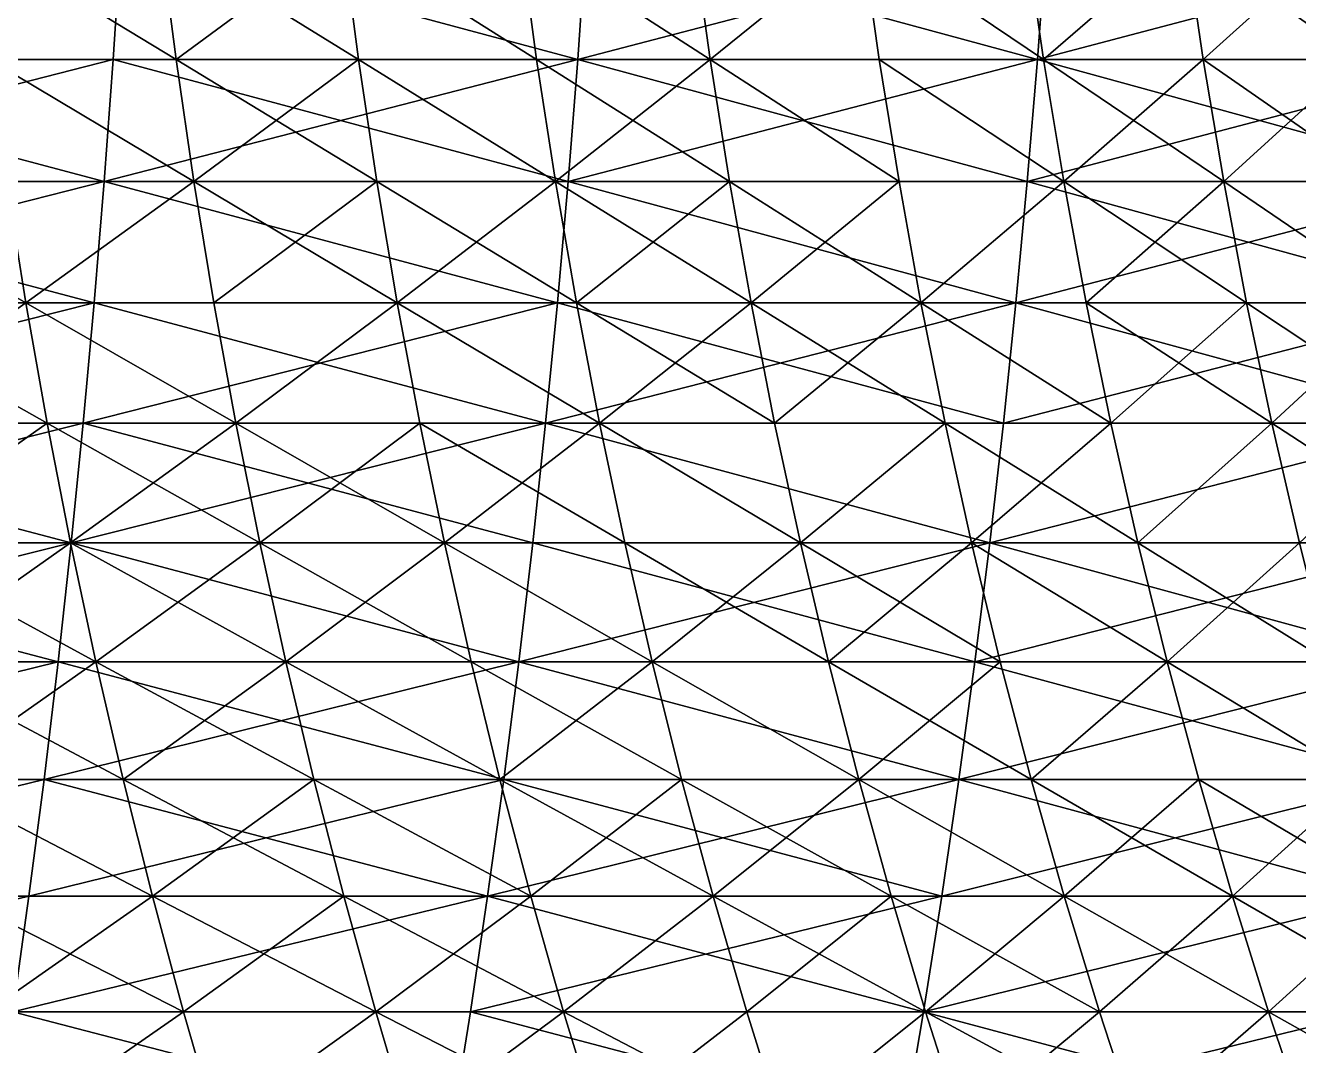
# Model space of a CAD drawing. Header units: millimetres. Extents: x -3250 to 8000, y -3250 to 3250.
# Drawn here: x 5875 to 6078.6, y -316.1 to -153.1 of the extents above; entities that cross this region are included whole.
import ezdxf

# ---------------------------------------------------------------- set-up
doc = ezdxf.new("R2010")
doc.units = ezdxf.units.MM
doc.header["$MEASUREMENT"] = 0
doc.layers.add('MESH_3D', color=2, linetype='CONTINUOUS')

msp = doc.modelspace()

# ---------------------------------------------------------------- linework, layer by layer
at = {"layer": 'MESH_3D'}
for points in [[(5814.11, -158.52, 581.67), (5890.31, -138.92, 604.4), (5889.04, -158.52, 607.89)], [(5815.29, -138.92, 578.15), (5890.31, -138.92, 604.4), (5814.11, -158.52, 581.67)], [(5890.31, -138.92, 26095.6), (5815.29, -138.92, 26121.85), (5814.11, -158.52, 26118.33)], [(5890.31, -138.92, 26095.6), (5814.11, -158.52, 26118.33), (5889.04, -158.52, 26092.11)], [(5866.74, -138.92, 2391.24), (5899.07, -158.52, 2415.49), (5896.54, -138.92, 2418.21)], [(5869.19, -158.52, 2388.46), (5899.07, -158.52, 2415.49), (5866.74, -138.92, 2391.24)], [(5899.07, -158.52, 24284.51), (5869.19, -158.52, 24311.54), (5866.74, -138.92, 24308.76)], [(5899.07, -158.52, 24284.51), (5866.74, -138.92, 24308.76), (5896.54, -138.92, 24281.79)], [(5890.31, -138.92, 604.4), (5963.3, -158.52, 635.97), (5889.04, -158.52, 607.89)], [(5963.3, -158.52, 26064.03), (5890.31, -138.92, 26095.6), (5889.04, -158.52, 26092.11)], [(5890.31, -138.92, 604.4), (5964.65, -138.92, 632.52), (5963.3, -158.52, 635.97)], [(5964.65, -138.92, 26067.48), (5890.31, -138.92, 26095.6), (5963.3, -158.52, 26064.03)], [(5899.07, -158.52, 2415.49), (5925.67, -138.92, 2445.91), (5896.54, -138.92, 2418.21)], [(5928.25, -158.52, 24256.74), (5896.54, -138.92, 24281.79), (5925.67, -138.92, 24254.09)], [(5928.25, -158.52, 24256.74), (5899.07, -158.52, 24284.51), (5896.54, -138.92, 24281.79)], [(5899.07, -158.52, 2415.49), (5928.25, -158.52, 2443.26), (5925.67, -138.92, 2445.91)], [(5925.67, -138.92, 2445.91), (5956.74, -158.52, 2471.75), (5954.09, -138.92, 2474.33)], [(5928.25, -158.52, 2443.26), (5956.74, -158.52, 2471.75), (5925.67, -138.92, 2445.91)], [(5956.74, -158.52, 24228.25), (5928.25, -158.52, 24256.74), (5925.67, -138.92, 24254.09)], [(5956.74, -158.52, 24228.25), (5925.67, -138.92, 24254.09), (5954.09, -138.92, 24225.67)], [(5954.09, -138.92, 2474.33), (5984.51, -158.52, 2500.93), (5981.79, -138.92, 2503.46)], [(5956.74, -158.52, 2471.75), (5984.51, -158.52, 2500.93), (5954.09, -138.92, 2474.33)], [(5984.51, -158.52, 24199.07), (5954.09, -138.92, 24225.67), (5981.79, -138.92, 24196.54)], [(5984.51, -158.52, 24199.07), (5956.74, -158.52, 24228.25), (5954.09, -138.92, 24225.67)], [(5964.65, -138.92, 632.52), (6036.83, -158.52, 665.89), (5963.3, -158.52, 635.97)], [(6038.27, -138.92, 26037.52), (5963.3, -158.52, 26064.03), (6036.83, -158.52, 26034.11)], [(6038.27, -138.92, 26037.52), (5964.65, -138.92, 26067.48), (5963.3, -158.52, 26064.03)], [(5964.65, -138.92, 632.52), (6038.27, -138.92, 662.48), (6036.83, -158.52, 665.89)], [(5984.51, -158.52, 2500.93), (6008.76, -138.92, 2533.26), (5981.79, -138.92, 2503.46)], [(6008.76, -138.92, 24166.74), (5984.51, -158.52, 24199.07), (5981.79, -138.92, 24196.54)], [(5984.51, -158.52, 2500.93), (6011.54, -158.52, 2530.81), (6008.76, -138.92, 2533.26)], [(6011.54, -158.52, 24169.19), (5984.51, -158.52, 24199.07), (6008.76, -138.92, 24166.74)], [(6008.76, -138.92, 2533.26), (6037.82, -158.52, 2561.34), (6034.98, -138.92, 2563.73)], [(6011.54, -158.52, 2530.81), (6037.82, -158.52, 2561.34), (6008.76, -138.92, 2533.26)], [(6037.82, -158.52, 24138.66), (6008.76, -138.92, 24166.74), (6034.98, -138.92, 24136.27)], [(6037.82, -158.52, 24138.66), (6011.54, -158.52, 24169.19), (6008.76, -138.92, 24166.74)], [(6037.82, -158.52, 2561.34), (6060.43, -138.92, 2594.84), (6034.98, -138.92, 2563.73)], [(6060.43, -138.92, 24105.16), (6037.82, -158.52, 24138.66), (6034.98, -138.92, 24136.27)], [(6038.27, -138.92, 662.48), (6109.59, -158.52, 697.64), (6036.83, -158.52, 665.89)], [(6111.12, -138.92, 26005.74), (6036.83, -158.52, 26034.11), (6109.59, -158.52, 26002.36)], [(6111.12, -138.92, 26005.74), (6038.27, -138.92, 26037.52), (6036.83, -158.52, 26034.11)], [(6037.82, -158.52, 2561.34), (6063.33, -158.52, 2592.53), (6060.43, -138.92, 2594.84)], [(6063.33, -158.52, 24107.47), (6037.82, -158.52, 24138.66), (6060.43, -138.92, 24105.16)], [(6038.27, -138.92, 662.48), (6111.12, -138.92, 694.26), (6109.59, -158.52, 697.64)], [(6063.33, -158.52, 2592.53), (6085.1, -138.92, 2626.57), (6060.43, -138.92, 2594.84)], [(6088.06, -158.52, 24075.66), (6063.33, -158.52, 24107.47), (6060.43, -138.92, 24105.16)], [(6088.06, -158.52, 24075.66), (6060.43, -138.92, 24105.16), (6085.1, -138.92, 24073.43)], [(6063.33, -158.52, 2592.53), (6088.06, -158.52, 2624.34), (6085.1, -138.92, 2626.57)], [(5814.11, -158.52, 581.67), (5887.6, -178.02, 611.83), (5812.77, -178.02, 585.65)], [(5889.04, -158.52, 26092.11), (5812.77, -178.02, 26114.35), (5887.6, -178.02, 26088.17)], [(5889.04, -158.52, 26092.11), (5814.11, -158.52, 26118.33), (5812.77, -178.02, 26114.35)], [(5814.11, -158.52, 581.67), (5889.04, -158.52, 607.89), (5887.6, -178.02, 611.83)], [(5869.19, -158.52, 2388.46), (5901.92, -178.02, 2412.41), (5899.07, -158.52, 2415.49)], [(5871.97, -178.02, 2385.31), (5901.92, -178.02, 2412.41), (5869.19, -158.52, 2388.46)], [(5901.92, -178.02, 24287.59), (5869.19, -158.52, 24311.54), (5899.07, -158.52, 24284.51)], [(5901.92, -178.02, 24287.59), (5871.97, -178.02, 24314.69), (5869.19, -158.52, 24311.54)], [(5889.04, -158.52, 607.89), (5961.76, -178.02, 639.88), (5887.6, -178.02, 611.83)], [(5963.3, -158.52, 26064.03), (5887.6, -178.02, 26088.17), (5961.76, -178.02, 26060.12)], [(5963.3, -158.52, 26064.03), (5889.04, -158.52, 26092.11), (5887.6, -178.02, 26088.17)], [(5889.04, -158.52, 607.89), (5963.3, -158.52, 635.97), (5961.76, -178.02, 639.88)], [(5901.92, -178.02, 2412.41), (5928.25, -158.52, 2443.26), (5899.07, -158.52, 2415.49)], [(5931.18, -178.02, 24259.75), (5901.92, -178.02, 24287.59), (5899.07, -158.52, 24284.51)], [(5931.18, -178.02, 24259.75), (5899.07, -158.52, 24284.51), (5928.25, -158.52, 24256.74)], [(5901.92, -178.02, 2412.41), (5931.18, -178.02, 2440.25), (5928.25, -158.52, 2443.26)], [(5928.25, -158.52, 2443.26), (5959.75, -178.02, 2468.82), (5956.74, -158.52, 2471.75)], [(5931.18, -178.02, 2440.25), (5959.75, -178.02, 2468.82), (5928.25, -158.52, 2443.26)], [(5959.75, -178.02, 24231.18), (5931.18, -178.02, 24259.75), (5928.25, -158.52, 24256.74)], [(5959.75, -178.02, 24231.18), (5928.25, -158.52, 24256.74), (5956.74, -158.52, 24228.25)], [(5959.75, -178.02, 2468.82), (5984.51, -158.52, 2500.93), (5956.74, -158.52, 2471.75)], [(5987.59, -178.02, 24201.92), (5956.74, -158.52, 24228.25), (5984.51, -158.52, 24199.07)], [(5987.59, -178.02, 24201.92), (5959.75, -178.02, 24231.18), (5956.74, -158.52, 24228.25)], [(5959.75, -178.02, 2468.82), (5987.59, -178.02, 2498.08), (5984.51, -158.52, 2500.93)], [(5963.3, -158.52, 635.97), (6035.2, -178.02, 669.76), (5961.76, -178.02, 639.88)], [(6036.83, -158.52, 26034.11), (5963.3, -158.52, 26064.03), (5961.76, -178.02, 26060.12)], [(6036.83, -158.52, 26034.11), (5961.76, -178.02, 26060.12), (6035.2, -178.02, 26030.24)], [(5963.3, -158.52, 635.97), (6036.83, -158.52, 665.89), (6035.2, -178.02, 669.76)], [(5984.51, -158.52, 2500.93), (6014.69, -178.02, 2528.03), (6011.54, -158.52, 2530.81)], [(5987.59, -178.02, 2498.08), (6014.69, -178.02, 2528.03), (5984.51, -158.52, 2500.93)], [(6014.69, -178.02, 24171.97), (5987.59, -178.02, 24201.92), (5984.51, -158.52, 24199.07)], [(6014.69, -178.02, 24171.97), (5984.51, -158.52, 24199.07), (6011.54, -158.52, 24169.19)], [(6011.54, -158.52, 2530.81), (6041.04, -178.02, 2558.65), (6037.82, -158.52, 2561.34)], [(6014.69, -178.02, 2528.03), (6041.04, -178.02, 2558.65), (6011.54, -158.52, 2530.81)], [(6041.04, -178.02, 24141.35), (6011.54, -158.52, 24169.19), (6037.82, -158.52, 24138.66)], [(6041.04, -178.02, 24141.35), (6014.69, -178.02, 24171.97), (6011.54, -158.52, 24169.19)], [(6036.83, -158.52, 665.89), (6107.87, -178.02, 701.46), (6035.2, -178.02, 669.76)], [(6109.59, -158.52, 26002.36), (6035.2, -178.02, 26030.24), (6107.87, -178.02, 25998.54)], [(6109.59, -158.52, 26002.36), (6036.83, -158.52, 26034.11), (6035.2, -178.02, 26030.24)], [(6036.83, -158.52, 665.89), (6109.59, -158.52, 697.64), (6107.87, -178.02, 701.46)], [(6041.04, -178.02, 2558.65), (6063.33, -158.52, 2592.53), (6037.82, -158.52, 2561.34)], [(6066.61, -178.02, 24110.09), (6037.82, -158.52, 24138.66), (6063.33, -158.52, 24107.47)], [(6066.61, -178.02, 24110.09), (6041.04, -178.02, 24141.35), (6037.82, -158.52, 24138.66)], [(6041.04, -178.02, 2558.65), (6066.61, -178.02, 2589.91), (6063.33, -158.52, 2592.53)], [(6066.61, -178.02, 2589.91), (6088.06, -158.52, 2624.34), (6063.33, -158.52, 2592.53)], [(6091.4, -178.02, 24078.2), (6066.61, -178.02, 24110.09), (6063.33, -158.52, 24107.47)], [(6091.4, -178.02, 24078.2), (6063.33, -158.52, 24107.47), (6088.06, -158.52, 24075.66)], [(6066.61, -178.02, 2589.91), (6091.4, -178.02, 2621.8), (6088.06, -158.52, 2624.34)], [(5812.77, -178.02, 585.65), (5886, -197.41, 616.23), (5811.28, -197.41, 590.08)], [(5887.6, -178.02, 26088.17), (5811.28, -197.41, 26109.92), (5886, -197.41, 26083.77)], [(5887.6, -178.02, 26088.17), (5812.77, -178.02, 26114.35), (5811.28, -197.41, 26109.92)], [(5812.77, -178.02, 585.65), (5887.6, -178.02, 611.83), (5886, -197.41, 616.23)], [(5875.07, -197.41, 24318.2), (5844.36, -197.41, 24344.62), (5841.35, -178.02, 24341.04)], [(5875.07, -197.41, 24318.2), (5841.35, -178.02, 24341.04), (5871.97, -178.02, 24314.69)], [(5844.36, -197.41, 2355.38), (5875.07, -197.41, 2381.8), (5871.97, -178.02, 2385.31)], [(5875.07, -197.41, 2381.8), (5901.92, -178.02, 2412.41), (5871.97, -178.02, 2385.31)], [(5901.92, -178.02, 24287.59), (5875.07, -197.41, 24318.2), (5871.97, -178.02, 24314.69)], [(5875.07, -197.41, 2381.8), (5905.1, -197.41, 2408.98), (5901.92, -178.02, 2412.41)], [(5905.1, -197.41, 24291.02), (5875.07, -197.41, 24318.2), (5901.92, -178.02, 24287.59)], [(5887.6, -178.02, 611.83), (5960.05, -197.41, 644.23), (5886, -197.41, 616.23)], [(5960.05, -197.41, 26055.77), (5887.6, -178.02, 26088.17), (5886, -197.41, 26083.77)], [(5887.6, -178.02, 611.83), (5961.76, -178.02, 639.88), (5960.05, -197.41, 644.23)], [(5961.76, -178.02, 26060.12), (5887.6, -178.02, 26088.17), (5960.05, -197.41, 26055.77)], [(5905.1, -197.41, 2408.98), (5931.18, -178.02, 2440.25), (5901.92, -178.02, 2412.41)], [(5934.45, -197.41, 24263.1), (5905.1, -197.41, 24291.02), (5901.92, -178.02, 24287.59)], [(5934.45, -197.41, 24263.1), (5901.92, -178.02, 24287.59), (5931.18, -178.02, 24259.75)], [(5905.1, -197.41, 2408.98), (5934.45, -197.41, 2436.9), (5931.18, -178.02, 2440.25)], [(5934.45, -197.41, 2436.9), (5959.75, -178.02, 2468.82), (5931.18, -178.02, 2440.25)], [(5963.1, -197.41, 24234.45), (5931.18, -178.02, 24259.75), (5959.75, -178.02, 24231.18)], [(5963.1, -197.41, 24234.45), (5934.45, -197.41, 24263.1), (5931.18, -178.02, 24259.75)], [(5934.45, -197.41, 2436.9), (5963.1, -197.41, 2465.55), (5959.75, -178.02, 2468.82)], [(5963.1, -197.41, 2465.55), (5987.59, -178.02, 2498.08), (5959.75, -178.02, 2468.82)], [(5991.02, -197.41, 24205.1), (5959.75, -178.02, 24231.18), (5987.59, -178.02, 24201.92)], [(5991.02, -197.41, 24205.1), (5963.1, -197.41, 24234.45), (5959.75, -178.02, 24231.18)], [(5961.76, -178.02, 639.88), (6033.38, -197.41, 674.07), (5960.05, -197.41, 644.23)], [(6033.38, -197.41, 26025.93), (5961.76, -178.02, 26060.12), (5960.05, -197.41, 26055.77)], [(5961.76, -178.02, 639.88), (6035.2, -178.02, 669.76), (6033.38, -197.41, 674.07)], [(6035.2, -178.02, 26030.24), (5961.76, -178.02, 26060.12), (6033.38, -197.41, 26025.93)], [(5963.1, -197.41, 2465.55), (5991.02, -197.41, 2494.9), (5987.59, -178.02, 2498.08)], [(5991.02, -197.41, 2494.9), (6014.69, -178.02, 2528.03), (5987.59, -178.02, 2498.08)], [(6018.2, -197.41, 24175.07), (5991.02, -197.41, 24205.1), (5987.59, -178.02, 24201.92)], [(6018.2, -197.41, 24175.07), (5987.59, -178.02, 24201.92), (6014.69, -178.02, 24171.97)], [(5991.02, -197.41, 2494.9), (6018.2, -197.41, 2524.93), (6014.69, -178.02, 2528.03)], [(6018.2, -197.41, 2524.93), (6041.04, -178.02, 2558.65), (6014.69, -178.02, 2528.03)], [(6041.04, -178.02, 24141.35), (6018.2, -197.41, 24175.07), (6014.69, -178.02, 24171.97)], [(6018.2, -197.41, 2524.93), (6044.62, -197.41, 2555.64), (6041.04, -178.02, 2558.65)], [(6044.62, -197.41, 24144.36), (6018.2, -197.41, 24175.07), (6041.04, -178.02, 24141.35)], [(6035.2, -178.02, 669.76), (6105.94, -197.41, 705.73), (6033.38, -197.41, 674.07)], [(6107.87, -178.02, 25998.54), (6033.38, -197.41, 26025.93), (6105.94, -197.41, 25994.27)], [(6107.87, -178.02, 25998.54), (6035.2, -178.02, 26030.24), (6033.38, -197.41, 26025.93)], [(6035.2, -178.02, 669.76), (6107.87, -178.02, 701.46), (6105.94, -197.41, 705.73)], [(6044.62, -197.41, 2555.64), (6066.61, -178.02, 2589.91), (6041.04, -178.02, 2558.65)], [(6070.27, -197.41, 24113.01), (6044.62, -197.41, 24144.36), (6041.04, -178.02, 24141.35)], [(6070.27, -197.41, 24113.01), (6041.04, -178.02, 24141.35), (6066.61, -178.02, 24110.09)], [(6044.62, -197.41, 2555.64), (6070.27, -197.41, 2586.99), (6066.61, -178.02, 2589.91)], [(6066.61, -178.02, 2589.91), (6095.13, -197.41, 2618.98), (6091.4, -178.02, 2621.8)], [(6070.27, -197.41, 2586.99), (6095.13, -197.41, 2618.98), (6066.61, -178.02, 2589.91)], [(6095.13, -197.41, 24081.02), (6070.27, -197.41, 24113.01), (6066.61, -178.02, 24110.09)], [(6095.13, -197.41, 24081.02), (6066.61, -178.02, 24110.09), (6091.4, -178.02, 24078.2)], [(5809.63, -216.67, 594.98), (5886, -197.41, 616.23), (5884.24, -216.67, 621.08)], [(5811.28, -197.41, 590.08), (5886, -197.41, 616.23), (5809.63, -216.67, 594.98)], [(5886, -197.41, 26083.77), (5809.63, -216.67, 26105.02), (5884.24, -216.67, 26078.92)], [(5886, -197.41, 26083.77), (5811.28, -197.41, 26109.92), (5809.63, -216.67, 26105.02)], [(5847.68, -216.67, 2351.42), (5875.07, -197.41, 2381.8), (5844.36, -197.41, 2355.38)], [(5878.48, -216.67, 24322.07), (5847.68, -216.67, 24348.58), (5844.36, -197.41, 24344.62)], [(5878.48, -216.67, 24322.07), (5844.36, -197.41, 24344.62), (5875.07, -197.41, 24318.2)], [(5847.68, -216.67, 2351.42), (5878.48, -216.67, 2377.93), (5875.07, -197.41, 2381.8)], [(5875.07, -197.41, 2381.8), (5908.61, -216.67, 2405.2), (5905.1, -197.41, 2408.98)], [(5878.48, -216.67, 2377.93), (5908.61, -216.67, 2405.2), (5875.07, -197.41, 2381.8)], [(5908.61, -216.67, 24294.8), (5878.48, -216.67, 24322.07), (5875.07, -197.41, 24318.2)], [(5908.61, -216.67, 24294.8), (5875.07, -197.41, 24318.2), (5905.1, -197.41, 24291.02)], [(5886, -197.41, 616.23), (5958.17, -216.67, 649.04), (5884.24, -216.67, 621.08)], [(5960.05, -197.41, 26055.77), (5884.24, -216.67, 26078.92), (5958.17, -216.67, 26050.96)], [(5960.05, -197.41, 26055.77), (5886, -197.41, 26083.77), (5884.24, -216.67, 26078.92)], [(5886, -197.41, 616.23), (5960.05, -197.41, 644.23), (5958.17, -216.67, 649.04)], [(5908.61, -216.67, 2405.2), (5934.45, -197.41, 2436.9), (5905.1, -197.41, 2408.98)], [(5934.45, -197.41, 24263.1), (5908.61, -216.67, 24294.8), (5905.1, -197.41, 24291.02)], [(5908.61, -216.67, 2405.2), (5938.06, -216.67, 2433.21), (5934.45, -197.41, 2436.9)], [(5938.06, -216.67, 24266.79), (5908.61, -216.67, 24294.8), (5934.45, -197.41, 24263.1)], [(5934.45, -197.41, 2436.9), (5966.79, -216.67, 2461.94), (5963.1, -197.41, 2465.55)], [(5938.06, -216.67, 2433.21), (5966.79, -216.67, 2461.94), (5934.45, -197.41, 2436.9)], [(5966.79, -216.67, 24238.06), (5938.06, -216.67, 24266.79), (5934.45, -197.41, 24263.1)], [(5966.79, -216.67, 24238.06), (5934.45, -197.41, 24263.1), (5963.1, -197.41, 24234.45)], [(5960.05, -197.41, 644.23), (6031.38, -216.67, 678.83), (5958.17, -216.67, 649.04)], [(6033.38, -197.41, 26025.93), (5958.17, -216.67, 26050.96), (6031.38, -216.67, 26021.17)], [(6033.38, -197.41, 26025.93), (5960.05, -197.41, 26055.77), (5958.17, -216.67, 26050.96)], [(5960.05, -197.41, 644.23), (6033.38, -197.41, 674.07), (6031.38, -216.67, 678.83)], [(5966.79, -216.67, 2461.94), (5991.02, -197.41, 2494.9), (5963.1, -197.41, 2465.55)], [(5994.8, -216.67, 24208.61), (5966.79, -216.67, 24238.06), (5963.1, -197.41, 24234.45)], [(5994.8, -216.67, 24208.61), (5963.1, -197.41, 24234.45), (5991.02, -197.41, 24205.1)], [(5966.79, -216.67, 2461.94), (5994.8, -216.67, 2491.39), (5991.02, -197.41, 2494.9)], [(5994.8, -216.67, 2491.39), (6018.2, -197.41, 2524.93), (5991.02, -197.41, 2494.9)], [(6022.07, -216.67, 24178.48), (5994.8, -216.67, 24208.61), (5991.02, -197.41, 24205.1)], [(6022.07, -216.67, 24178.48), (5991.02, -197.41, 24205.1), (6018.2, -197.41, 24175.07)], [(5994.8, -216.67, 2491.39), (6022.07, -216.67, 2521.52), (6018.2, -197.41, 2524.93)], [(6018.2, -197.41, 2524.93), (6048.58, -216.67, 2552.32), (6044.62, -197.41, 2555.64)], [(6022.07, -216.67, 2521.52), (6048.58, -216.67, 2552.32), (6018.2, -197.41, 2524.93)], [(6048.58, -216.67, 24147.68), (6018.2, -197.41, 24175.07), (6044.62, -197.41, 24144.36)], [(6048.58, -216.67, 24147.68), (6022.07, -216.67, 24178.48), (6018.2, -197.41, 24175.07)], [(6033.38, -197.41, 674.07), (6103.82, -216.67, 710.44), (6031.38, -216.67, 678.83)], [(6105.94, -197.41, 25994.27), (6033.38, -197.41, 26025.93), (6031.38, -216.67, 26021.17)], [(6105.94, -197.41, 25994.27), (6031.38, -216.67, 26021.17), (6103.82, -216.67, 25989.56)], [(6033.38, -197.41, 674.07), (6105.94, -197.41, 705.73), (6103.82, -216.67, 710.44)], [(6048.58, -216.67, 2552.32), (6070.27, -197.41, 2586.99), (6044.62, -197.41, 2555.64)], [(6074.31, -216.67, 24116.23), (6044.62, -197.41, 24144.36), (6070.27, -197.41, 24113.01)], [(6074.31, -216.67, 24116.23), (6048.58, -216.67, 24147.68), (6044.62, -197.41, 24144.36)], [(6048.58, -216.67, 2552.32), (6074.31, -216.67, 2583.77), (6070.27, -197.41, 2586.99)], [(6074.31, -216.67, 2583.77), (6095.13, -197.41, 2618.98), (6070.27, -197.41, 2586.99)], [(6099.25, -216.67, 24084.14), (6070.27, -197.41, 24113.01), (6095.13, -197.41, 24081.02)], [(6099.25, -216.67, 24084.14), (6074.31, -216.67, 24116.23), (6070.27, -197.41, 24113.01)], [(6074.31, -216.67, 2583.77), (6099.25, -216.67, 2615.86), (6095.13, -197.41, 2618.98)], [(5809.63, -216.67, 594.98), (5882.31, -235.8, 626.38), (5807.84, -235.8, 600.32)], [(5884.24, -216.67, 26078.92), (5807.84, -235.8, 26099.68), (5882.31, -235.8, 26073.62)], [(5884.24, -216.67, 26078.92), (5809.63, -216.67, 26105.02), (5807.84, -235.8, 26099.68)], [(5809.63, -216.67, 594.98), (5884.24, -216.67, 621.08), (5882.31, -235.8, 626.38)], [(5851.31, -235.8, 2347.1), (5878.48, -216.67, 2377.93), (5847.68, -216.67, 2351.42)], [(5878.48, -216.67, 24322.07), (5851.31, -235.8, 24352.9), (5847.68, -216.67, 24348.58)], [(5851.31, -235.8, 2347.1), (5882.21, -235.8, 2373.7), (5878.48, -216.67, 2377.93)], [(5882.21, -235.8, 24326.3), (5851.31, -235.8, 24352.9), (5878.48, -216.67, 24322.07)], [(5882.21, -235.8, 2373.7), (5908.61, -216.67, 2405.2), (5878.48, -216.67, 2377.93)], [(5912.45, -235.8, 24298.94), (5882.21, -235.8, 24326.3), (5878.48, -216.67, 24322.07)], [(5912.45, -235.8, 24298.94), (5878.48, -216.67, 24322.07), (5908.61, -216.67, 24294.8)], [(5882.21, -235.8, 2373.7), (5912.45, -235.8, 2401.06), (5908.61, -216.67, 2405.2)], [(5884.24, -216.67, 621.08), (5956.11, -235.8, 654.29), (5882.31, -235.8, 626.38)], [(5958.17, -216.67, 26050.96), (5884.24, -216.67, 26078.92), (5882.31, -235.8, 26073.62)], [(5958.17, -216.67, 26050.96), (5882.31, -235.8, 26073.62), (5956.11, -235.8, 26045.71)], [(5884.24, -216.67, 621.08), (5958.17, -216.67, 649.04), (5956.11, -235.8, 654.29)], [(5908.61, -216.67, 2405.2), (5942, -235.8, 2429.17), (5938.06, -216.67, 2433.21)], [(5912.45, -235.8, 2401.06), (5942, -235.8, 2429.17), (5908.61, -216.67, 2405.2)], [(5938.06, -216.67, 24266.79), (5912.45, -235.8, 24298.94), (5908.61, -216.67, 24294.8)], [(5942, -235.8, 24270.83), (5912.45, -235.8, 24298.94), (5938.06, -216.67, 24266.79)], [(5942, -235.8, 2429.17), (5966.79, -216.67, 2461.94), (5938.06, -216.67, 2433.21)], [(5970.83, -235.8, 24242), (5942, -235.8, 24270.83), (5938.06, -216.67, 24266.79)], [(5970.83, -235.8, 24242), (5938.06, -216.67, 24266.79), (5966.79, -216.67, 24238.06)], [(5942, -235.8, 2429.17), (5970.83, -235.8, 2458), (5966.79, -216.67, 2461.94)], [(5958.17, -216.67, 649.04), (6029.19, -235.8, 684.03), (5956.11, -235.8, 654.29)], [(6029.19, -235.8, 26015.97), (5958.17, -216.67, 26050.96), (5956.11, -235.8, 26045.71)], [(5958.17, -216.67, 649.04), (6031.38, -216.67, 678.83), (6029.19, -235.8, 684.03)], [(6031.38, -216.67, 26021.17), (5958.17, -216.67, 26050.96), (6029.19, -235.8, 26015.97)], [(5966.79, -216.67, 2461.94), (5998.94, -235.8, 2487.55), (5994.8, -216.67, 2491.39)], [(5970.83, -235.8, 2458), (5998.94, -235.8, 2487.55), (5966.79, -216.67, 2461.94)], [(5998.94, -235.8, 24212.45), (5970.83, -235.8, 24242), (5966.79, -216.67, 24238.06)], [(5998.94, -235.8, 24212.45), (5966.79, -216.67, 24238.06), (5994.8, -216.67, 24208.61)], [(5998.94, -235.8, 2487.55), (6022.07, -216.67, 2521.52), (5994.8, -216.67, 2491.39)], [(6022.07, -216.67, 24178.48), (5998.94, -235.8, 24212.45), (5994.8, -216.67, 24208.61)], [(5998.94, -235.8, 2487.55), (6026.3, -235.8, 2517.79), (6022.07, -216.67, 2521.52)], [(6026.3, -235.8, 24182.21), (5998.94, -235.8, 24212.45), (6022.07, -216.67, 24178.48)], [(6026.3, -235.8, 2517.79), (6048.58, -216.67, 2552.32), (6022.07, -216.67, 2521.52)], [(6052.9, -235.8, 24151.31), (6026.3, -235.8, 24182.21), (6022.07, -216.67, 24178.48)], [(6052.9, -235.8, 24151.31), (6022.07, -216.67, 24178.48), (6048.58, -216.67, 24147.68)], [(6026.3, -235.8, 2517.79), (6052.9, -235.8, 2548.69), (6048.58, -216.67, 2552.32)], [(6029.19, -235.8, 684.03), (6103.82, -216.67, 710.44), (6101.5, -235.8, 715.58)], [(6031.38, -216.67, 678.83), (6103.82, -216.67, 710.44), (6029.19, -235.8, 684.03)], [(6103.82, -216.67, 25989.56), (6029.19, -235.8, 26015.97), (6101.5, -235.8, 25984.42)], [(6103.82, -216.67, 25989.56), (6031.38, -216.67, 26021.17), (6029.19, -235.8, 26015.97)], [(6052.9, -235.8, 2548.69), (6074.31, -216.67, 2583.77), (6048.58, -216.67, 2552.32)], [(6074.31, -216.67, 24116.23), (6052.9, -235.8, 24151.31), (6048.58, -216.67, 24147.68)], [(6052.9, -235.8, 2548.69), (6078.72, -235.8, 2580.26), (6074.31, -216.67, 2583.77)], [(6078.72, -235.8, 24119.74), (6052.9, -235.8, 24151.31), (6074.31, -216.67, 24116.23)], [(6078.72, -235.8, 2580.26), (6099.25, -216.67, 2615.86), (6074.31, -216.67, 2583.77)], [(6103.74, -235.8, 24087.55), (6078.72, -235.8, 24119.74), (6074.31, -216.67, 24116.23)], [(6103.74, -235.8, 24087.55), (6074.31, -216.67, 24116.23), (6099.25, -216.67, 24084.14)], [(5807.84, -235.8, 600.32), (5880.22, -254.79, 632.13), (5805.89, -254.79, 606.12)], [(5882.31, -235.8, 26073.62), (5807.84, -235.8, 26099.68), (5805.89, -254.79, 26093.88)], [(5882.31, -235.8, 26073.62), (5805.89, -254.79, 26093.88), (5880.22, -254.79, 26067.87)], [(5807.84, -235.8, 600.32), (5882.31, -235.8, 626.38), (5880.22, -254.79, 632.13)], [(5855.24, -254.79, 2342.42), (5882.21, -235.8, 2373.7), (5851.31, -235.8, 2347.1)], [(5886.26, -254.79, 24330.88), (5855.24, -254.79, 24357.58), (5851.31, -235.8, 24352.9)], [(5886.26, -254.79, 24330.88), (5851.31, -235.8, 24352.9), (5882.21, -235.8, 24326.3)], [(5855.24, -254.79, 2342.42), (5886.26, -254.79, 2369.12), (5882.21, -235.8, 2373.7)], [(5882.31, -235.8, 626.38), (5953.87, -254.79, 659.98), (5880.22, -254.79, 632.13)], [(5953.87, -254.79, 26040.02), (5882.31, -235.8, 26073.62), (5880.22, -254.79, 26067.87)], [(5886.26, -254.79, 2369.12), (5912.45, -235.8, 2401.06), (5882.21, -235.8, 2373.7)], [(5916.61, -254.79, 24303.42), (5882.21, -235.8, 24326.3), (5912.45, -235.8, 24298.94)], [(5916.61, -254.79, 24303.42), (5886.26, -254.79, 24330.88), (5882.21, -235.8, 24326.3)], [(5882.31, -235.8, 626.38), (5956.11, -235.8, 654.29), (5953.87, -254.79, 659.98)], [(5956.11, -235.8, 26045.71), (5882.31, -235.8, 26073.62), (5953.87, -254.79, 26040.02)], [(5886.26, -254.79, 2369.12), (5916.61, -254.79, 2396.58), (5912.45, -235.8, 2401.06)], [(5916.61, -254.79, 2396.58), (5942, -235.8, 2429.17), (5912.45, -235.8, 2401.06)], [(5946.27, -254.79, 24275.21), (5912.45, -235.8, 24298.94), (5942, -235.8, 24270.83)], [(5946.27, -254.79, 24275.21), (5916.61, -254.79, 24303.42), (5912.45, -235.8, 24298.94)], [(5916.61, -254.79, 2396.58), (5946.27, -254.79, 2424.79), (5942, -235.8, 2429.17)], [(5942, -235.8, 2429.17), (5975.21, -254.79, 2453.73), (5970.83, -235.8, 2458)], [(5946.27, -254.79, 2424.79), (5975.21, -254.79, 2453.73), (5942, -235.8, 2429.17)], [(5975.21, -254.79, 24246.27), (5946.27, -254.79, 24275.21), (5942, -235.8, 24270.83)], [(5975.21, -254.79, 24246.27), (5942, -235.8, 24270.83), (5970.83, -235.8, 24242)], [(5956.11, -235.8, 654.29), (6026.81, -254.79, 689.66), (5953.87, -254.79, 659.98)], [(6029.19, -235.8, 26015.97), (5953.87, -254.79, 26040.02), (6026.81, -254.79, 26010.34)], [(6029.19, -235.8, 26015.97), (5956.11, -235.8, 26045.71), (5953.87, -254.79, 26040.02)], [(5956.11, -235.8, 654.29), (6029.19, -235.8, 684.03), (6026.81, -254.79, 689.66)], [(5975.21, -254.79, 2453.73), (5998.94, -235.8, 2487.55), (5970.83, -235.8, 2458)], [(6003.42, -254.79, 24216.61), (5975.21, -254.79, 24246.27), (5970.83, -235.8, 24242)], [(6003.42, -254.79, 24216.61), (5970.83, -235.8, 24242), (5998.94, -235.8, 24212.45)], [(5975.21, -254.79, 2453.73), (6003.42, -254.79, 2483.39), (5998.94, -235.8, 2487.55)], [(6003.42, -254.79, 2483.39), (6026.3, -235.8, 2517.79), (5998.94, -235.8, 2487.55)], [(6030.88, -254.79, 24186.26), (5998.94, -235.8, 24212.45), (6026.3, -235.8, 24182.21)], [(6030.88, -254.79, 24186.26), (6003.42, -254.79, 24216.61), (5998.94, -235.8, 24212.45)], [(6003.42, -254.79, 2483.39), (6030.88, -254.79, 2513.74), (6026.3, -235.8, 2517.79)], [(6026.3, -235.8, 2517.79), (6057.58, -254.79, 2544.76), (6052.9, -235.8, 2548.69)], [(6030.88, -254.79, 2513.74), (6057.58, -254.79, 2544.76), (6026.3, -235.8, 2517.79)], [(6057.58, -254.79, 24155.24), (6026.3, -235.8, 24182.21), (6052.9, -235.8, 24151.31)], [(6057.58, -254.79, 24155.24), (6030.88, -254.79, 24186.26), (6026.3, -235.8, 24182.21)], [(6029.19, -235.8, 684.03), (6098.99, -254.79, 721.15), (6026.81, -254.79, 689.66)], [(6101.5, -235.8, 25984.42), (6029.19, -235.8, 26015.97), (6026.81, -254.79, 26010.34)], [(6101.5, -235.8, 25984.42), (6026.81, -254.79, 26010.34), (6098.99, -254.79, 25978.85)], [(6029.19, -235.8, 684.03), (6101.5, -235.8, 715.58), (6098.99, -254.79, 721.15)], [(6057.58, -254.79, 2544.76), (6078.72, -235.8, 2580.26), (6052.9, -235.8, 2548.69)], [(6083.5, -254.79, 24123.56), (6057.58, -254.79, 24155.24), (6052.9, -235.8, 24151.31)], [(6083.5, -254.79, 24123.56), (6052.9, -235.8, 24151.31), (6078.72, -235.8, 24119.74)], [(6057.58, -254.79, 2544.76), (6083.5, -254.79, 2576.44), (6078.72, -235.8, 2580.26)], [(5803.79, -273.62, 612.37), (5880.22, -254.79, 632.13), (5877.96, -273.62, 638.32)], [(5805.89, -254.79, 606.12), (5880.22, -254.79, 632.13), (5803.79, -273.62, 612.37)], [(5880.22, -254.79, 26067.87), (5805.89, -254.79, 26093.88), (5803.79, -273.62, 26087.63)], [(5880.22, -254.79, 26067.87), (5803.79, -273.62, 26087.63), (5877.96, -273.62, 26061.68)], [(5859.47, -273.62, 2337.37), (5886.26, -254.79, 2369.12), (5855.24, -254.79, 2342.42)], [(5890.62, -273.62, 24335.82), (5855.24, -254.79, 24357.58), (5886.26, -254.79, 24330.88)], [(5890.62, -273.62, 24335.82), (5859.47, -273.62, 24362.63), (5855.24, -254.79, 24357.58)], [(5859.47, -273.62, 2337.37), (5890.62, -273.62, 2364.18), (5886.26, -254.79, 2369.12)], [(5880.22, -254.79, 632.13), (5951.47, -273.62, 666.11), (5877.96, -273.62, 638.32)], [(5953.87, -254.79, 26040.02), (5877.96, -273.62, 26061.68), (5951.47, -273.62, 26033.89)], [(5953.87, -254.79, 26040.02), (5880.22, -254.79, 26067.87), (5877.96, -273.62, 26061.68)], [(5880.22, -254.79, 632.13), (5953.87, -254.79, 659.98), (5951.47, -273.62, 666.11)], [(5886.26, -254.79, 2369.12), (5921.09, -273.62, 2391.75), (5916.61, -254.79, 2396.58)], [(5890.62, -273.62, 2364.18), (5921.09, -273.62, 2391.75), (5886.26, -254.79, 2369.12)], [(5916.61, -254.79, 24303.42), (5890.62, -273.62, 24335.82), (5886.26, -254.79, 24330.88)], [(5921.09, -273.62, 24308.25), (5890.62, -273.62, 24335.82), (5916.61, -254.79, 24303.42)], [(5916.61, -254.79, 2396.58), (5950.87, -273.62, 2420.08), (5946.27, -254.79, 2424.79)], [(5921.09, -273.62, 2391.75), (5950.87, -273.62, 2420.08), (5916.61, -254.79, 2396.58)], [(5950.87, -273.62, 24279.92), (5916.61, -254.79, 24303.42), (5946.27, -254.79, 24275.21)], [(5950.87, -273.62, 24279.92), (5921.09, -273.62, 24308.25), (5916.61, -254.79, 24303.42)], [(5950.87, -273.62, 2420.08), (5975.21, -254.79, 2453.73), (5946.27, -254.79, 2424.79)], [(5979.92, -273.62, 24250.87), (5950.87, -273.62, 24279.92), (5946.27, -254.79, 24275.21)], [(5979.92, -273.62, 24250.87), (5946.27, -254.79, 24275.21), (5975.21, -254.79, 24246.27)], [(5950.87, -273.62, 2420.08), (5979.92, -273.62, 2449.13), (5975.21, -254.79, 2453.73)], [(5953.87, -254.79, 659.98), (6024.25, -273.62, 695.73), (5951.47, -273.62, 666.11)], [(6024.25, -273.62, 26004.27), (5953.87, -254.79, 26040.02), (5951.47, -273.62, 26033.89)], [(5953.87, -254.79, 659.98), (6026.81, -254.79, 689.66), (6024.25, -273.62, 695.73)], [(6026.81, -254.79, 26010.34), (5953.87, -254.79, 26040.02), (6024.25, -273.62, 26004.27)], [(5975.21, -254.79, 2453.73), (6008.25, -273.62, 2478.91), (6003.42, -254.79, 2483.39)], [(5979.92, -273.62, 2449.13), (6008.25, -273.62, 2478.91), (5975.21, -254.79, 2453.73)], [(6008.25, -273.62, 24221.09), (5975.21, -254.79, 24246.27), (6003.42, -254.79, 24216.61)], [(6008.25, -273.62, 24221.09), (5979.92, -273.62, 24250.87), (5975.21, -254.79, 24246.27)], [(6008.25, -273.62, 2478.91), (6030.88, -254.79, 2513.74), (6003.42, -254.79, 2483.39)], [(6035.82, -273.62, 24190.62), (6003.42, -254.79, 24216.61), (6030.88, -254.79, 24186.26)], [(6035.82, -273.62, 24190.62), (6008.25, -273.62, 24221.09), (6003.42, -254.79, 24216.61)], [(6008.25, -273.62, 2478.91), (6035.82, -273.62, 2509.38), (6030.88, -254.79, 2513.74)], [(6026.81, -254.79, 689.66), (6096.28, -273.62, 727.16), (6024.25, -273.62, 695.73)], [(6098.99, -254.79, 25978.85), (6024.25, -273.62, 26004.27), (6096.28, -273.62, 25972.84)], [(6098.99, -254.79, 25978.85), (6026.81, -254.79, 26010.34), (6024.25, -273.62, 26004.27)], [(6026.81, -254.79, 689.66), (6098.99, -254.79, 721.15), (6096.28, -273.62, 727.16)], [(6035.82, -273.62, 2509.38), (6057.58, -254.79, 2544.76), (6030.88, -254.79, 2513.74)], [(6057.58, -254.79, 24155.24), (6035.82, -273.62, 24190.62), (6030.88, -254.79, 24186.26)], [(6035.82, -273.62, 2509.38), (6062.63, -273.62, 2540.53), (6057.58, -254.79, 2544.76)], [(6062.63, -273.62, 24159.47), (6035.82, -273.62, 24190.62), (6057.58, -254.79, 24155.24)], [(6057.58, -254.79, 2544.76), (6088.65, -273.62, 2572.34), (6083.5, -254.79, 2576.44)], [(6062.63, -273.62, 2540.53), (6088.65, -273.62, 2572.34), (6057.58, -254.79, 2544.76)], [(6088.65, -273.62, 24127.66), (6062.63, -273.62, 24159.47), (6057.58, -254.79, 24155.24)], [(6088.65, -273.62, 24127.66), (6057.58, -254.79, 24155.24), (6083.5, -254.79, 24123.56)], [(5801.54, -292.27, 619.05), (5877.96, -273.62, 638.32), (5875.55, -292.27, 644.95)], [(5803.79, -273.62, 612.37), (5877.96, -273.62, 638.32), (5801.54, -292.27, 619.05)], [(5877.96, -273.62, 26061.68), (5803.79, -273.62, 26087.63), (5801.54, -292.27, 26080.95)], [(5877.96, -273.62, 26061.68), (5801.54, -292.27, 26080.95), (5875.55, -292.27, 26055.05)], [(5859.47, -273.62, 2337.37), (5895.29, -292.27, 2358.89), (5890.62, -273.62, 2364.18)], [(5864.01, -292.27, 2331.97), (5895.29, -292.27, 2358.89), (5859.47, -273.62, 2337.37)], [(5895.29, -292.27, 24341.11), (5864.01, -292.27, 24368.03), (5859.47, -273.62, 24362.63)], [(5895.29, -292.27, 24341.11), (5859.47, -273.62, 24362.63), (5890.62, -273.62, 24335.82)], [(5877.96, -273.62, 638.32), (5948.89, -292.27, 672.68), (5875.55, -292.27, 644.95)], [(5951.47, -273.62, 26033.89), (5877.96, -273.62, 26061.68), (5875.55, -292.27, 26055.05)], [(5951.47, -273.62, 26033.89), (5875.55, -292.27, 26055.05), (5948.89, -292.27, 26027.32)], [(5877.96, -273.62, 638.32), (5951.47, -273.62, 666.11), (5948.89, -292.27, 672.68)], [(5895.29, -292.27, 2358.89), (5921.09, -273.62, 2391.75), (5890.62, -273.62, 2364.18)], [(5925.89, -292.27, 24313.42), (5895.29, -292.27, 24341.11), (5890.62, -273.62, 24335.82)], [(5925.89, -292.27, 24313.42), (5890.62, -273.62, 24335.82), (5921.09, -273.62, 24308.25)], [(5895.29, -292.27, 2358.89), (5925.89, -292.27, 2386.58), (5921.09, -273.62, 2391.75)], [(5921.09, -273.62, 2391.75), (5955.79, -292.27, 2415.02), (5950.87, -273.62, 2420.08)], [(5925.89, -292.27, 2386.58), (5955.79, -292.27, 2415.02), (5921.09, -273.62, 2391.75)], [(5955.79, -292.27, 24284.98), (5921.09, -273.62, 24308.25), (5950.87, -273.62, 24279.92)], [(5955.79, -292.27, 24284.98), (5925.89, -292.27, 24313.42), (5921.09, -273.62, 24308.25)], [(5951.47, -273.62, 666.11), (6021.51, -292.27, 702.23), (5948.89, -292.27, 672.68)], [(6024.25, -273.62, 26004.27), (5948.89, -292.27, 26027.32), (6021.51, -292.27, 25997.77)], [(6024.25, -273.62, 26004.27), (5951.47, -273.62, 26033.89), (5948.89, -292.27, 26027.32)], [(5955.79, -292.27, 2415.02), (5979.92, -273.62, 2449.13), (5950.87, -273.62, 2420.08)], [(5984.98, -292.27, 24255.79), (5950.87, -273.62, 24279.92), (5979.92, -273.62, 24250.87)], [(5984.98, -292.27, 24255.79), (5955.79, -292.27, 24284.98), (5950.87, -273.62, 24279.92)], [(5951.47, -273.62, 666.11), (6024.25, -273.62, 695.73), (6021.51, -292.27, 702.23)], [(5955.79, -292.27, 2415.02), (5984.98, -292.27, 2444.21), (5979.92, -273.62, 2449.13)], [(5984.98, -292.27, 2444.21), (6008.25, -273.62, 2478.91), (5979.92, -273.62, 2449.13)], [(6013.42, -292.27, 24225.89), (5979.92, -273.62, 24250.87), (6008.25, -273.62, 24221.09)], [(6013.42, -292.27, 24225.89), (5984.98, -292.27, 24255.79), (5979.92, -273.62, 24250.87)], [(5984.98, -292.27, 2444.21), (6013.42, -292.27, 2474.11), (6008.25, -273.62, 2478.91)], [(6008.25, -273.62, 2478.91), (6041.11, -292.27, 2504.71), (6035.82, -273.62, 2509.38)], [(6013.42, -292.27, 2474.11), (6041.11, -292.27, 2504.71), (6008.25, -273.62, 2478.91)], [(6041.11, -292.27, 24195.29), (6008.25, -273.62, 24221.09), (6035.82, -273.62, 24190.62)], [(6041.11, -292.27, 24195.29), (6013.42, -292.27, 24225.89), (6008.25, -273.62, 24221.09)], [(6024.25, -273.62, 695.73), (6093.37, -292.27, 733.59), (6021.51, -292.27, 702.23)], [(6096.28, -273.62, 25972.84), (6021.51, -292.27, 25997.77), (6093.37, -292.27, 25966.41)], [(6096.28, -273.62, 25972.84), (6024.25, -273.62, 26004.27), (6021.51, -292.27, 25997.77)], [(6024.25, -273.62, 695.73), (6096.28, -273.62, 727.16), (6093.37, -292.27, 733.59)], [(6041.11, -292.27, 2504.71), (6062.63, -273.62, 2540.53), (6035.82, -273.62, 2509.38)], [(6068.03, -292.27, 24164.01), (6041.11, -292.27, 24195.29), (6035.82, -273.62, 24190.62)], [(6068.03, -292.27, 24164.01), (6035.82, -273.62, 24190.62), (6062.63, -273.62, 24159.47)], [(6041.11, -292.27, 2504.71), (6068.03, -292.27, 2535.99), (6062.63, -273.62, 2540.53)], [(6068.03, -292.27, 2535.99), (6088.65, -273.62, 2572.34), (6062.63, -273.62, 2540.53)], [(6094.17, -292.27, 24132.06), (6068.03, -292.27, 24164.01), (6062.63, -273.62, 24159.47)], [(6094.17, -292.27, 24132.06), (6062.63, -273.62, 24159.47), (6088.65, -273.62, 24127.66)], [(6068.03, -292.27, 2535.99), (6094.17, -292.27, 2567.94), (6088.65, -273.62, 2572.34)], [(5875.55, -292.27, 26055.05), (5799.15, -310.75, 26073.82), (5872.98, -310.75, 26047.99)], [(5875.55, -292.27, 26055.05), (5801.54, -292.27, 26080.95), (5799.15, -310.75, 26073.82)], [(5801.54, -292.27, 619.05), (5875.55, -292.27, 644.95), (5872.98, -310.75, 652.01)], [(5868.84, -310.75, 2326.21), (5895.29, -292.27, 2358.89), (5864.01, -292.27, 2331.97)], [(5900.26, -310.75, 24346.75), (5864.01, -292.27, 24368.03), (5895.29, -292.27, 24341.11)], [(5900.26, -310.75, 24346.75), (5868.84, -310.75, 24373.79), (5864.01, -292.27, 24368.03)], [(5868.84, -310.75, 2326.21), (5900.26, -310.75, 2353.25), (5895.29, -292.27, 2358.89)], [(5872.98, -310.75, 652.01), (5948.89, -292.27, 672.68), (5946.14, -310.75, 679.68)], [(5875.55, -292.27, 644.95), (5948.89, -292.27, 672.68), (5872.98, -310.75, 652.01)], [(5948.89, -292.27, 26027.32), (5875.55, -292.27, 26055.05), (5872.98, -310.75, 26047.99)], [(5948.89, -292.27, 26027.32), (5872.98, -310.75, 26047.99), (5946.14, -310.75, 26020.32)], [(5900.26, -310.75, 2353.25), (5925.89, -292.27, 2386.58), (5895.29, -292.27, 2358.89)], [(5931, -310.75, 24318.93), (5900.26, -310.75, 24346.75), (5895.29, -292.27, 24341.11)], [(5931, -310.75, 24318.93), (5895.29, -292.27, 24341.11), (5925.89, -292.27, 24313.42)], [(5900.26, -310.75, 2353.25), (5931, -310.75, 2381.07), (5925.89, -292.27, 2386.58)], [(5931, -310.75, 2381.07), (5955.79, -292.27, 2415.02), (5925.89, -292.27, 2386.58)], [(5961.04, -310.75, 24290.36), (5925.89, -292.27, 24313.42), (5955.79, -292.27, 24284.98)], [(5961.04, -310.75, 24290.36), (5931, -310.75, 24318.93), (5925.89, -292.27, 24313.42)], [(5931, -310.75, 2381.07), (5961.04, -310.75, 2409.64), (5955.79, -292.27, 2415.02)], [(5948.89, -292.27, 672.68), (6018.59, -310.75, 709.16), (5946.14, -310.75, 679.68)], [(6021.51, -292.27, 25997.77), (5948.89, -292.27, 26027.32), (5946.14, -310.75, 26020.32)], [(6021.51, -292.27, 25997.77), (5946.14, -310.75, 26020.32), (6018.59, -310.75, 25990.84)], [(5948.89, -292.27, 672.68), (6021.51, -292.27, 702.23), (6018.59, -310.75, 709.16)], [(5961.04, -310.75, 2409.64), (5984.98, -292.27, 2444.21), (5955.79, -292.27, 2415.02)], [(5984.98, -292.27, 24255.79), (5961.04, -310.75, 24290.36), (5955.79, -292.27, 24284.98)], [(5961.04, -310.75, 2409.64), (5990.36, -310.75, 2438.96), (5984.98, -292.27, 2444.21)], [(5990.36, -310.75, 24261.04), (5961.04, -310.75, 24290.36), (5984.98, -292.27, 24255.79)], [(5990.36, -310.75, 2438.96), (6013.42, -292.27, 2474.11), (5984.98, -292.27, 2444.21)], [(6018.93, -310.75, 24231), (5984.98, -292.27, 24255.79), (6013.42, -292.27, 24225.89)], [(6018.93, -310.75, 24231), (5990.36, -310.75, 24261.04), (5984.98, -292.27, 24255.79)], [(5990.36, -310.75, 2438.96), (6018.93, -310.75, 2469), (6013.42, -292.27, 2474.11)], [(6018.93, -310.75, 2469), (6041.11, -292.27, 2504.71), (6013.42, -292.27, 2474.11)], [(6046.75, -310.75, 24200.26), (6018.93, -310.75, 24231), (6013.42, -292.27, 24225.89)], [(6046.75, -310.75, 24200.26), (6013.42, -292.27, 24225.89), (6041.11, -292.27, 24195.29)], [(6018.59, -310.75, 709.16), (6093.37, -292.27, 733.59), (6090.28, -310.75, 740.44)], [(6021.51, -292.27, 702.23), (6093.37, -292.27, 733.59), (6018.59, -310.75, 709.16)], [(6093.37, -292.27, 25966.41), (6021.51, -292.27, 25997.77), (6018.59, -310.75, 25990.84)], [(6093.37, -292.27, 25966.41), (6018.59, -310.75, 25990.84), (6090.28, -310.75, 25959.56)], [(6018.93, -310.75, 2469), (6046.75, -310.75, 2499.74), (6041.11, -292.27, 2504.71)], [(6046.75, -310.75, 2499.74), (6068.03, -292.27, 2535.99), (6041.11, -292.27, 2504.71)], [(6073.79, -310.75, 24168.84), (6041.11, -292.27, 24195.29), (6068.03, -292.27, 24164.01)], [(6073.79, -310.75, 24168.84), (6046.75, -310.75, 24200.26), (6041.11, -292.27, 24195.29)], [(6046.75, -310.75, 2499.74), (6073.79, -310.75, 2531.16), (6068.03, -292.27, 2535.99)], [(6073.79, -310.75, 2531.16), (6094.17, -292.27, 2567.94), (6068.03, -292.27, 2535.99)], [(6100.04, -310.75, 24136.75), (6068.03, -292.27, 24164.01), (6094.17, -292.27, 24132.06)], [(6100.04, -310.75, 24136.75), (6073.79, -310.75, 24168.84), (6068.03, -292.27, 24164.01)], [(6073.79, -310.75, 2531.16), (6100.04, -310.75, 2563.25), (6094.17, -292.27, 2567.94)], [(5873.97, -329.03, 2320.1), (5900.26, -310.75, 2353.25), (5868.84, -310.75, 2326.21)], [(5900.26, -310.75, 24346.75), (5873.97, -329.03, 24379.9), (5868.84, -310.75, 24373.79)], [(5872.98, -310.75, 652.01), (5943.23, -329.03, 687.11), (5870.25, -329.03, 659.51)], [(5943.23, -329.03, 26012.89), (5872.98, -310.75, 26047.99), (5870.25, -329.03, 26040.49)], [(5872.98, -310.75, 652.01), (5946.14, -310.75, 679.68), (5943.23, -329.03, 687.11)], [(5946.14, -310.75, 26020.32), (5872.98, -310.75, 26047.99), (5943.23, -329.03, 26012.89)], [(5873.97, -329.03, 2320.1), (5905.54, -329.03, 2347.27), (5900.26, -310.75, 2353.25)], [(5905.54, -329.03, 24352.73), (5873.97, -329.03, 24379.9), (5900.26, -310.75, 24346.75)], [(5905.54, -329.03, 2347.27), (5931, -310.75, 2381.07), (5900.26, -310.75, 2353.25)], [(5931, -310.75, 24318.93), (5905.54, -329.03, 24352.73), (5900.26, -310.75, 24346.75)], [(5905.54, -329.03, 2347.27), (5936.43, -329.03, 2375.22), (5931, -310.75, 2381.07)], [(5936.43, -329.03, 24324.78), (5905.54, -329.03, 24352.73), (5931, -310.75, 24318.93)], [(5936.43, -329.03, 2375.22), (5961.04, -310.75, 2409.64), (5931, -310.75, 2381.07)], [(5966.61, -329.03, 24296.07), (5936.43, -329.03, 24324.78), (5931, -310.75, 24318.93)], [(5966.61, -329.03, 24296.07), (5931, -310.75, 24318.93), (5961.04, -310.75, 24290.36)], [(5936.43, -329.03, 2375.22), (5966.61, -329.03, 2403.93), (5961.04, -310.75, 2409.64)], [(5946.14, -310.75, 679.68), (6015.49, -329.03, 716.51), (5943.23, -329.03, 687.11)], [(6015.49, -329.03, 25983.49), (5946.14, -310.75, 26020.32), (5943.23, -329.03, 26012.89)], [(5946.14, -310.75, 679.68), (6018.59, -310.75, 709.16), (6015.49, -329.03, 716.51)], [(6018.59, -310.75, 25990.84), (5946.14, -310.75, 26020.32), (6015.49, -329.03, 25983.49)], [(5966.61, -329.03, 2403.93), (5990.36, -310.75, 2438.96), (5961.04, -310.75, 2409.64)], [(5996.07, -329.03, 24266.61), (5961.04, -310.75, 24290.36), (5990.36, -310.75, 24261.04)], [(5996.07, -329.03, 24266.61), (5966.61, -329.03, 24296.07), (5961.04, -310.75, 24290.36)], [(5966.61, -329.03, 2403.93), (5996.07, -329.03, 2433.39), (5990.36, -310.75, 2438.96)], [(5996.07, -329.03, 2433.39), (6018.93, -310.75, 2469), (5990.36, -310.75, 2438.96)], [(6018.93, -310.75, 24231), (5996.07, -329.03, 24266.61), (5990.36, -310.75, 24261.04)], [(5996.07, -329.03, 2433.39), (6024.78, -329.03, 2463.57), (6018.93, -310.75, 2469)], [(6024.78, -329.03, 24236.43), (5996.07, -329.03, 24266.61), (6018.93, -310.75, 24231)], [(6015.49, -329.03, 716.51), (6090.28, -310.75, 740.44), (6087, -329.03, 747.71)], [(6018.59, -310.75, 709.16), (6090.28, -310.75, 740.44), (6015.49, -329.03, 716.51)], [(6087, -329.03, 25952.29), (6018.59, -310.75, 25990.84), (6015.49, -329.03, 25983.49)], [(6090.28, -310.75, 25959.56), (6018.59, -310.75, 25990.84), (6087, -329.03, 25952.29)], [(6024.78, -329.03, 2463.57), (6046.75, -310.75, 2499.74), (6018.93, -310.75, 2469)], [(6052.73, -329.03, 24205.54), (6024.78, -329.03, 24236.43), (6018.93, -310.75, 24231)], [(6052.73, -329.03, 24205.54), (6018.93, -310.75, 24231), (6046.75, -310.75, 24200.26)], [(6024.78, -329.03, 2463.57), (6052.73, -329.03, 2494.46), (6046.75, -310.75, 2499.74)], [(6052.73, -329.03, 2494.46), (6073.79, -310.75, 2531.16), (6046.75, -310.75, 2499.74)], [(6073.79, -310.75, 24168.84), (6052.73, -329.03, 24205.54), (6046.75, -310.75, 24200.26)], [(6052.73, -329.03, 2494.46), (6079.9, -329.03, 2526.03), (6073.79, -310.75, 2531.16)], [(6079.9, -329.03, 24173.97), (6052.73, -329.03, 24205.54), (6073.79, -310.75, 24168.84)], [(6079.9, -329.03, 2526.03), (6100.04, -310.75, 2563.25), (6073.79, -310.75, 2531.16)], [(6106.28, -329.03, 24141.72), (6073.79, -310.75, 24168.84), (6100.04, -310.75, 24136.75)], [(6106.28, -329.03, 24141.72), (6079.9, -329.03, 24173.97), (6073.79, -310.75, 24168.84)]]:
    msp.add_3dface(points, dxfattribs=at)

doc.saveas('drawing.dxf')
